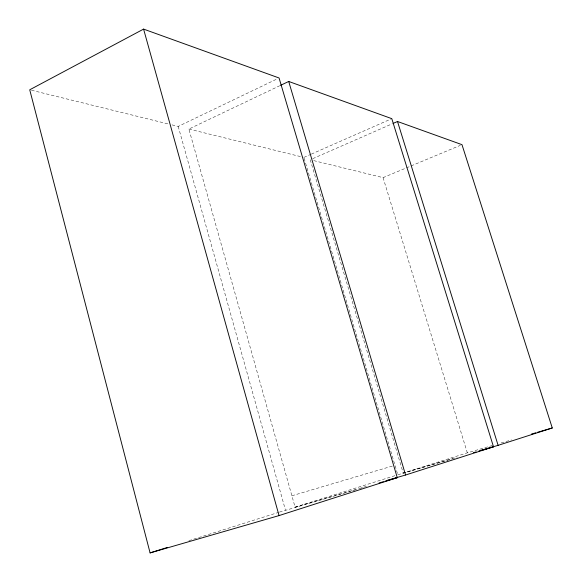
<?xml version="1.0" encoding="UTF-8"?>
<svg xmlns="http://www.w3.org/2000/svg" width="582" height="582" viewBox="0 0 582 582"><rect width="100%" height="100%" fill="white"/><g stroke="black" fill="none" stroke-linecap="round" stroke-linejoin="round"><path stroke-width="0.44" stroke-dasharray="2.91 2.18" d="M172.054 124.897L178.208 126.418L277.439 78.759M366.427 486.407L295.089 507.162L188.881 129.051L279.709 85.75M303.877 157.409L310.512 154.485M311.341 154.121L391.795 118.655M312.73 158.675L392.515 123.675M313.742 160.625L383.065 177.634L460.326 145.355M188.895 540.663L278.574 512.378M279.44 512.102L357.406 489.273M295.089 507.162L395.2 475.589M310.235 159.766L403.195 473.064L467.324 452.84L493.325 445.23M291.895 495.769L392.384 466.058M501.131 442.946L511.534 439.905M403.195 473.064L457.183 457.299M397.79 474.774L452.614 458.762M360.869 488.262L362.608 487.76M31.486 90.232L168.54 124.031M188.881 129.051L302.996 157.198M383.065 177.634L467.324 452.84M304.131 158.282L397.535 473.908M178.208 126.418L285.471 510.196"/><path stroke-width="0.87" d="M143.587 29.1L29.726 89.795L150.091 552.9L279.047 515.587L397.273 477.677L279.069 77.981L143.587 29.1L279.047 515.587M280.524 85.358L288.708 81.458L391.795 118.655L493.507 446.816L405.574 475.014L386.441 480.587M393.345 123.311L397.506 121.493L461.984 144.663L552.274 427.974L498.105 445.346L478.95 450.941M150.091 552.9L167.34 547.458M531.468 434.063L535.804 432.797M537.535 432.288L552.274 427.974M473.493 452.665L476.105 451.901M481.329 450.373L493.507 446.816M379.071 482.973L383.407 481.707M385.139 481.205L397.273 477.677M397.506 121.493L498.105 445.346M288.708 81.458L405.574 475.014"/></g></svg>
